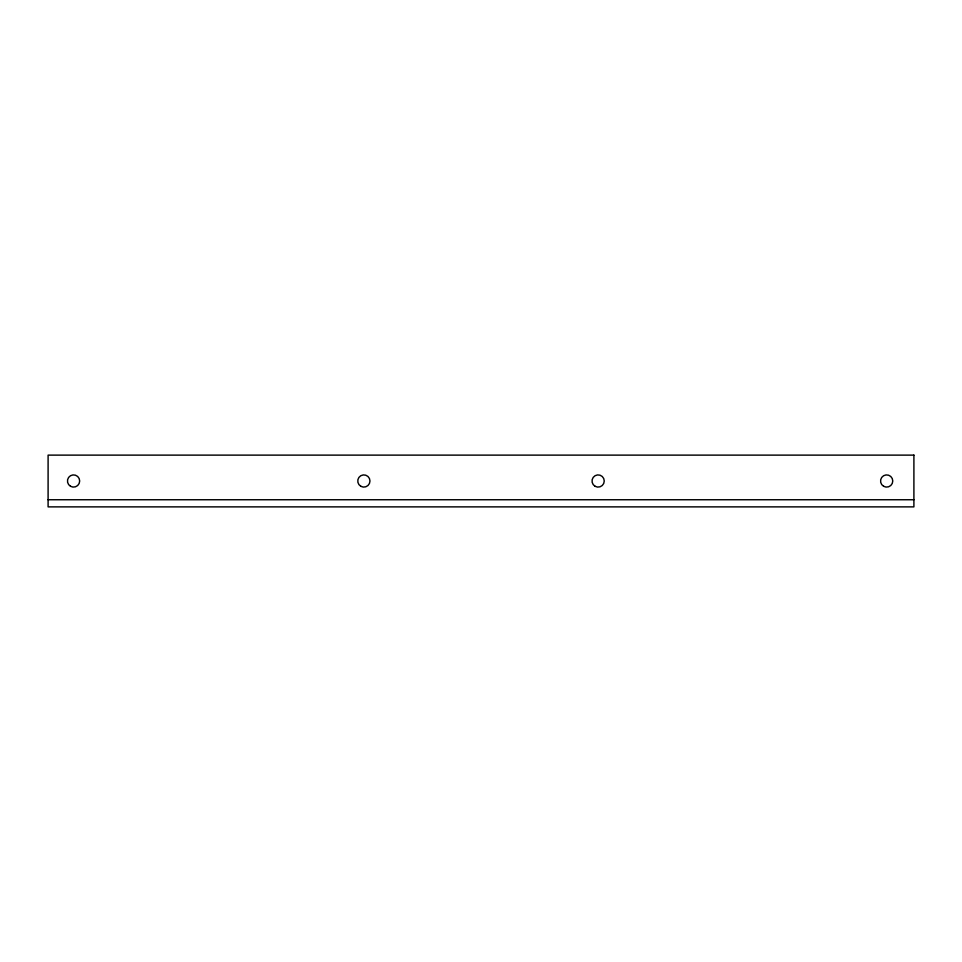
<?xml version="1.0" encoding="UTF-8"?>
<svg xmlns="http://www.w3.org/2000/svg" width="962" height="962" viewBox="0 0 962 962"><rect width="100%" height="100%" fill="white"/><g stroke="black" fill="none" stroke-linecap="round" stroke-linejoin="round"><path stroke-width="1.44" d="M48.1 499.747L913.9 499.747M913.9 455.122L48.1 455.122L48.1 506.878L913.9 506.878L913.9 455.122M70.515 486.291A6.109 6.109 0 0 0 79.678 481A6.109 6.109 0 0 0 70.515 475.709A6.109 6.109 0 0 0 70.515 486.291M360.81 486.291A6.109 6.109 0 0 0 369.973 481A6.109 6.109 0 0 0 360.81 475.709A6.109 6.109 0 0 0 360.81 486.291M883.609 486.291A6.109 6.109 0 0 0 892.772 481A6.109 6.109 0 0 0 883.609 475.709A6.109 6.109 0 0 0 883.609 486.291M595.081 486.291A6.109 6.109 0 0 0 604.244 481A6.109 6.109 0 0 0 595.081 475.709A6.109 6.109 0 0 0 595.081 486.291"/></g></svg>
